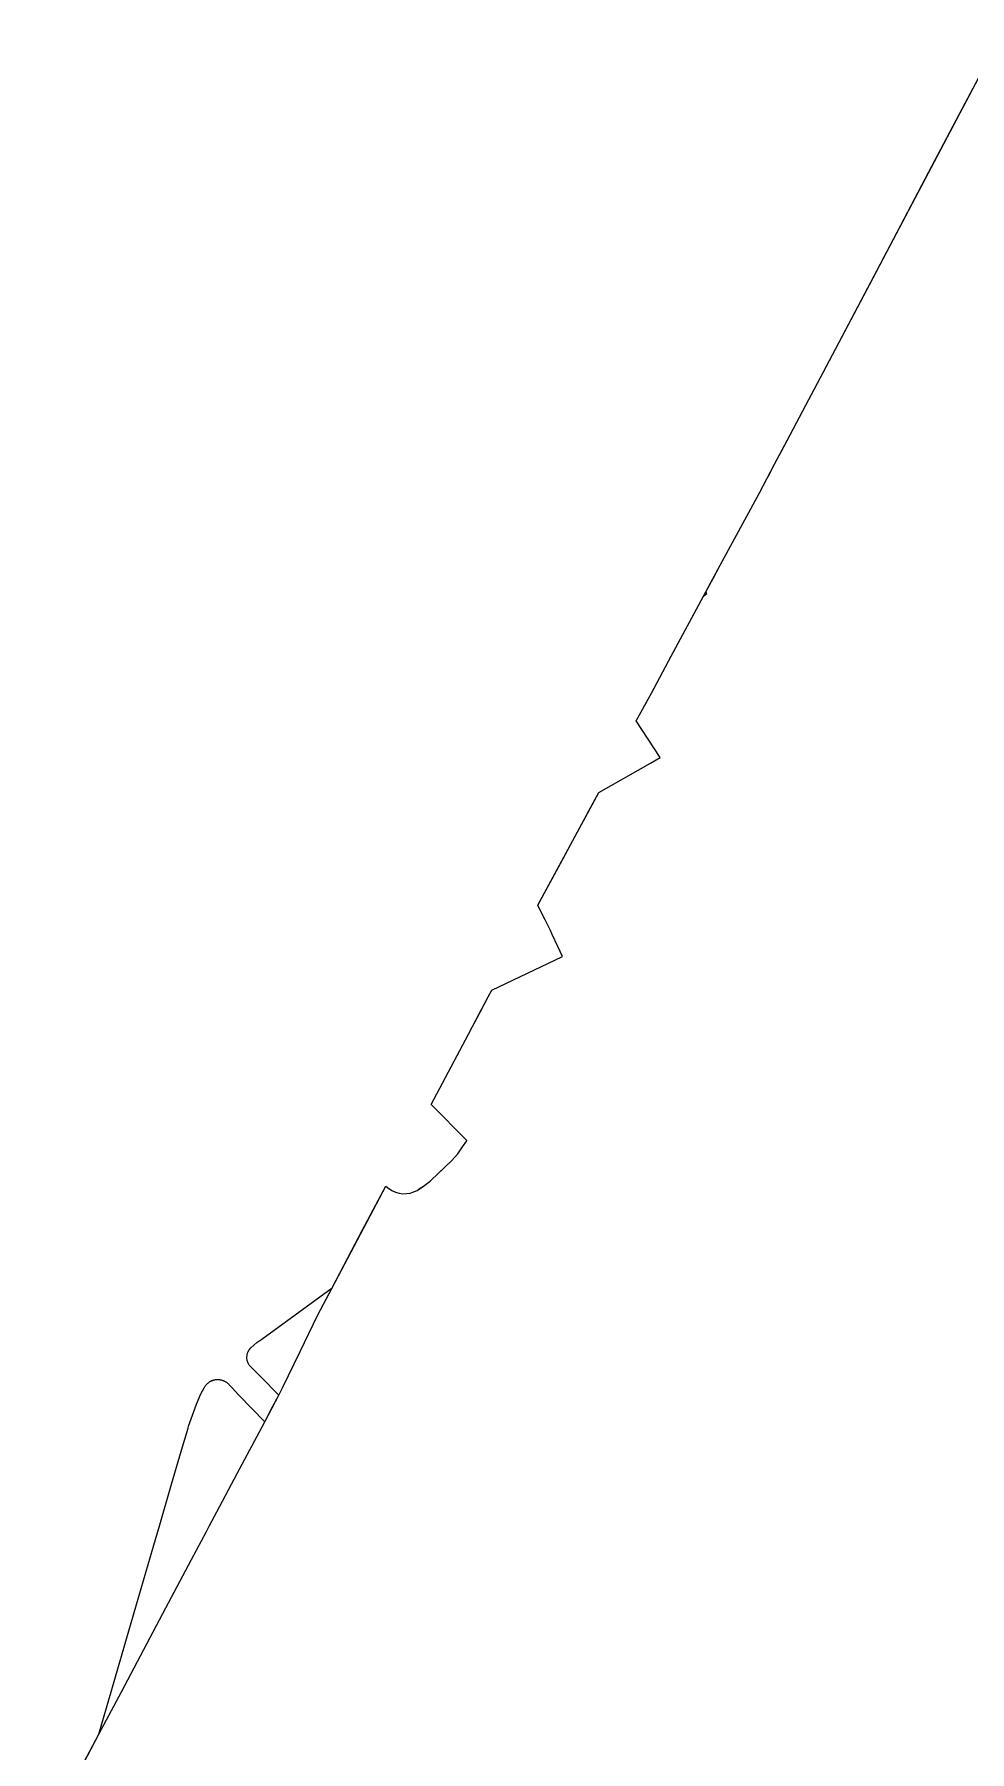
# Model space of a CAD drawing. Header units: inches. Extents: x 11258954 to 11313122, y 3645444 to 3695200.
# Drawn here: x 11267508 to 11269164, y 3663356 to 3666396 of the extents above; entities that cross this region are included whole.
import ezdxf

# ---------------------------------------------------------------- set-up
doc = ezdxf.new("R2010")
doc.units = ezdxf.units.IN
doc.header["$MEASUREMENT"] = 0
for name, color, linetype in [('SchoolBoardDistrict', 253, 'Continuous'), ('SchoolZone_Elementary', 251, 'Continuous'), ('SchoolZone_High', 63, 'Continuous'), ('SchoolZone_Middle', 154, 'Continuous')]:
    doc.layers.add(name, color=color, linetype=linetype)

msp = doc.modelspace()

# ---------------------------------------------------------------- linework, layer by layer
at = {"layer": 'SchoolBoardDistrict'}
msp.add_lwpolyline([(11267568.147, 3663284.7995), (11267622.375, 3663387.125), (11267662.1415, 3663462.158), (11267735.594, 3663600.75), (11267786.383, 3663696.392), (11267812.8115, 3663746.1385), (11267818.196, 3663756.275), (11267831.101, 3663780.5715), (11267867.363, 3663848.834), (11267876.0235, 3663865.1365), (11267915.8495, 3663940.108), (11267916.5315, 3663941.392), (11267929.8455, 3663966.503), (11267940.8125, 3663987.1875), (11267940.8265, 3663987.2135), (11267947.6565, 3664000), (11267978.5005, 3664064.25), (11268009.344, 3664128.5), (11268035.0315, 3664177.125), (11268069.571, 3664242.456), (11268088.594, 3664278.4375), (11268117.2445, 3664332.682), (11268130.1875, 3664357.1875), (11268135.625, 3664352.875), (11268138.422, 3664351.094), (11268141.219, 3664349.3125), (11268147.2815, 3664346.5625), (11268153.6565, 3664344.75), (11268160.219, 3664343.875), (11268166.844, 3664343.9375), (11268173.4065, 3664344.9375), (11268179.75, 3664346.875), (11268181, 3664347.4375), (11268185.594, 3664349.625), (11268191.2345, 3664353.5), (11268196.875, 3664357.375), (11268208.6565, 3664366), (11268224.3235, 3664380.5385), (11268229.642, 3664385.5355), (11268234.961, 3664390.533), (11268246.8115, 3664401.925), (11268257.629, 3664414.261), (11268266.296, 3664426.9565), (11268274.054, 3664437.569), (11268273.75, 3664437.875), (11268210.4065, 3664501.8125), (11268276.5315, 3664626.1875), (11268283.625, 3664639.5), (11268297.198, 3664664.9905), (11268311.8125, 3664692.4375), (11268318, 3664704.0625), (11268442.9375, 3664763.75), (11268434.7815, 3664781.3125), (11268424.9065, 3664802.5), (11268421.625, 3664809.5625), (11268412.1875, 3664828.625), (11268402.5625, 3664848.125), (11268399.4375, 3664854.4375), (11268417.75, 3664888.375), (11268439.469, 3664928.375), (11268461.4375, 3664968.875), (11268485.844, 3665013.75), (11268505.4065, 3665049.8125), (11268507.625, 3665053.875), (11268599.1875, 3665105.9375), (11268616.25, 3665115.6875), (11268573.844, 3665180.875), (11268588.2965, 3665207.3375), (11268600.469, 3665229.625), (11268635.602, 3665295.3975), (11268692.976, 3665401.7015), (11268697.0315, 3665409.1875), (11268709.814, 3665432.754), (11268722.597, 3665456.3205), (11268791.343, 3665583.0605), (11268805.0625, 3665609.0305), (11268807.3695, 3665613.398), (11268818.7815, 3665635), (11268823.5315, 3665644.0625), (11268834.9065, 3665665.5935), (11268846.2815, 3665687.125), (11268873.7815, 3665739.1875), (11268904.5315, 3665797.4375), (11268998.3025, 3665975.02), (11269092.074, 3666152.6025), (11269156.287, 3666274.2075), (11269188.3935, 3666335.01)], dxfattribs=at)
at = {"layer": 'SchoolZone_Elementary'}
msp.add_polyline3d([(11267507.9375, 3663171.1875, 0), (11267622.375, 3663387.125, 0), (11267645.4375, 3663466.5625, 0), (11267674.3125, 3663566.125, 0), (11267689.0315, 3663616.5625, 0), (11267718.0315, 3663715.75, 0), (11267730.3125, 3663757.75, 0), (11267751.094, 3663829.4375, 0), (11267768.719, 3663890.1875, 0), (11267780.125, 3663928.9375, 0), (11267781.125, 3663932.3125, 0), (11267794.875, 3663971.25, 0), (11267802.8295, 3663989.6705, 0), (11267808.6045, 3664000, 0), (11267809.023, 3664000.8255, 0), (11267809.47, 3664001.636, 0), (11267809.945, 3664002.4305, 0), (11267810.447, 3664003.208, 0), (11267810.976, 3664003.9675, 0), (11267811.5315, 3664004.7085, 0), (11267812.112, 3664005.4295, 0), (11267812.717, 3664006.1295, 0), (11267813.3465, 3664006.8085, 0), (11267813.999, 3664007.465, 0), (11267814.6735, 3664008.0985, 0), (11267815.3705, 3664008.708, 0), (11267816.0875, 3664009.293, 0), (11267816.825, 3664009.8525, 0), (11267817.581, 3664010.386, 0), (11267818.3555, 3664010.8935, 0), (11267819.147, 3664011.373, 0), (11267819.955, 3664011.825, 0), (11267820.7775, 3664012.2485, 0), (11267821.615, 3664012.6435, 0), (11267822.4655, 3664013.0085, 0), (11267823.328, 3664013.3445, 0), (11267824.202, 3664013.6495, 0), (11267825.0855, 3664013.9245, 0), (11267825.9785, 3664014.1685, 0), (11267826.8795, 3664014.381, 0), (11267827.787, 3664014.562, 0), (11267828.7005, 3664014.7115, 0), (11267829.619, 3664014.829, 0), (11267830.5405, 3664014.915, 0), (11267831.4645, 3664014.9685, 0), (11267832.39, 3664014.9895, 0), (11267833.3155, 3664014.979, 0), (11267834.24, 3664014.936, 0), (11267835.1625, 3664014.8605, 0), (11267836.082, 3664014.7535, 0), (11267836.997, 3664014.614, 0), (11267837.9065, 3664014.4435, 0), (11267838.81, 3664014.241, 0), (11267839.7055, 3664014.007, 0), (11267840.5925, 3664013.7425, 0), (11267841.4695, 3664013.447, 0), (11267842.336, 3664013.121, 0), (11267843.1905, 3664012.7655, 0), (11267844.032, 3664012.38, 0), (11267844.86, 3664011.966, 0), (11267845.6725, 3664011.523, 0), (11267846.4695, 3664011.0525, 0), (11267847.2495, 3664010.554, 0), (11267848.012, 3664010.029, 0), (11267848.7555, 3664009.4775, 0), (11267849.4795, 3664008.901, 0), (11267850.183, 3664008.2995, 0), (11267850.865, 3664007.6735, 0), (11267851.5245, 3664007.0245, 0), (11267852.1615, 3664006.3525, 0), (11267852.7745, 3664005.6595, 0), (11267858.1565, 3664000, 0), (11267869.6735, 3663988.0445, 0), (11267915.8495, 3663940.108, 0), (11267916.5305, 3663941.3925, 0), (11267940.8125, 3663987.1875, 0), (11267940.8265, 3663987.2135, 0), (11267909.1155, 3664019.661, 0), (11267888.375, 3664040.5625, 0), (11267886.4375, 3664044.125, 0), (11267884.969, 3664048.75, 0), (11267884.4375, 3664053.5625, 0), (11267884.844, 3664058.375, 0), (11267886.1565, 3664063.0625, 0), (11267888.344, 3664067.375, 0), (11267891.344, 3664071.1875, 0), (11267902.1875, 3664080.5625, 0), (11267910.5, 3664086.5625, 0), (11267991.5, 3664145.4375, 0), (11268035.0315, 3664177.125, 0), (11268130.1875, 3664357.1875, 0), (11268135.625, 3664352.875, 0), (11268141.219, 3664349.3125, 0), (11268147.2815, 3664346.5625, 0), (11268153.6565, 3664344.75, 0), (11268160.219, 3664343.875, 0), (11268166.844, 3664343.9375, 0), (11268173.4065, 3664344.9375, 0), (11268179.75, 3664346.875, 0), (11268181, 3664347.4375, 0), (11268185.594, 3664349.625, 0), (11268196.875, 3664357.375, 0), (11268208.6565, 3664366, 0), (11268224.323, 3664380.5385, 0), (11268234.961, 3664390.5325, 0), (11268246.8115, 3664401.925, 0), (11268257.629, 3664414.261, 0), (11268266.296, 3664426.956, 0), (11268274.054, 3664437.569, 0), (11268273.75, 3664437.875, 0), (11268210.4065, 3664501.8125, 0), (11268276.5315, 3664626.1875, 0), (11268283.625, 3664639.5, 0), (11268311.8125, 3664692.4375, 0), (11268318, 3664704.0625, 0), (11268442.9375, 3664763.75, 0), (11268434.7815, 3664781.3125, 0), (11268424.9065, 3664802.5, 0), (11268421.625, 3664809.5625, 0), (11268412.1875, 3664828.625, 0), (11268402.5625, 3664848.125, 0), (11268399.4375, 3664854.4375, 0), (11268507.625, 3665053.875, 0), (11268599.1875, 3665105.9375, 0), (11268616.25, 3665115.6875, 0), (11268573.844, 3665180.875, 0), (11268600.469, 3665229.625, 0), (11268635.602, 3665295.3975, 0), (11268692.976, 3665401.7015, 0), (11268698.875, 3665406.0625, 0), (11268697.0315, 3665409.1875, 0), (11268722.597, 3665456.3205, 0), (11268791.343, 3665583.0605, 0), (11268818.7815, 3665635, 0), (11268823.5315, 3665644.0625, 0), (11268846.2815, 3665687.125, 0), (11268873.7815, 3665739.1875, 0), (11268904.5315, 3665797.4375, 0), (11269220.5, 3666395.8125, 0)], dxfattribs=at)
at = {"layer": 'SchoolZone_High'}
msp.add_polyline3d([(11267507.9375, 3663171.1875, 0), (11267622.375, 3663387.125, 0), (11267645.4375, 3663466.5625, 0), (11267674.3125, 3663566.125, 0), (11267689.0315, 3663616.5625, 0), (11267718.0315, 3663715.75, 0), (11267730.3125, 3663757.75, 0), (11267751.094, 3663829.4375, 0), (11267768.719, 3663890.1875, 0), (11267780.125, 3663928.9375, 0), (11267781.125, 3663932.3125, 0), (11267794.875, 3663971.25, 0), (11267802.8295, 3663989.6705, 0), (11267808.6045, 3664000, 0), (11267809.023, 3664000.8255, 0), (11267809.47, 3664001.636, 0), (11267809.945, 3664002.4305, 0), (11267810.447, 3664003.208, 0), (11267810.976, 3664003.9675, 0), (11267811.5315, 3664004.7085, 0), (11267812.112, 3664005.4295, 0), (11267812.717, 3664006.1295, 0), (11267813.3465, 3664006.8085, 0), (11267813.999, 3664007.465, 0), (11267814.6735, 3664008.0985, 0), (11267815.3705, 3664008.708, 0), (11267816.0875, 3664009.293, 0), (11267816.825, 3664009.8525, 0), (11267817.581, 3664010.386, 0), (11267818.3555, 3664010.8935, 0), (11267819.147, 3664011.373, 0), (11267819.955, 3664011.825, 0), (11267820.7775, 3664012.2485, 0), (11267821.615, 3664012.6435, 0), (11267822.4655, 3664013.0085, 0), (11267823.328, 3664013.3445, 0), (11267824.202, 3664013.6495, 0), (11267825.0855, 3664013.9245, 0), (11267825.9785, 3664014.1685, 0), (11267826.8795, 3664014.381, 0), (11267827.787, 3664014.562, 0), (11267828.7005, 3664014.7115, 0), (11267829.619, 3664014.829, 0), (11267830.5405, 3664014.915, 0), (11267831.4645, 3664014.9685, 0), (11267832.39, 3664014.9895, 0), (11267833.3155, 3664014.979, 0), (11267834.24, 3664014.936, 0), (11267835.1625, 3664014.8605, 0), (11267836.082, 3664014.7535, 0), (11267836.997, 3664014.614, 0), (11267837.9065, 3664014.4435, 0), (11267838.81, 3664014.241, 0), (11267839.7055, 3664014.007, 0), (11267840.5925, 3664013.7425, 0), (11267841.4695, 3664013.447, 0), (11267842.336, 3664013.121, 0), (11267843.1905, 3664012.7655, 0), (11267844.032, 3664012.38, 0), (11267844.86, 3664011.966, 0), (11267845.6725, 3664011.523, 0), (11267846.4695, 3664011.0525, 0), (11267847.2495, 3664010.554, 0), (11267848.012, 3664010.029, 0), (11267848.7555, 3664009.4775, 0), (11267849.4795, 3664008.901, 0), (11267850.183, 3664008.2995, 0), (11267850.865, 3664007.6735, 0), (11267851.5245, 3664007.0245, 0), (11267852.1615, 3664006.3525, 0), (11267852.7745, 3664005.6595, 0), (11267858.1565, 3664000, 0), (11267869.6735, 3663988.0445, 0), (11267915.8495, 3663940.108, 0), (11267916.5305, 3663941.3925, 0), (11267940.8125, 3663987.1875, 0), (11267940.8265, 3663987.2135, 0), (11267909.1155, 3664019.661, 0), (11267888.375, 3664040.5625, 0), (11267886.4375, 3664044.125, 0), (11267884.969, 3664048.75, 0), (11267884.4375, 3664053.5625, 0), (11267884.844, 3664058.375, 0), (11267886.1565, 3664063.0625, 0), (11267888.344, 3664067.375, 0), (11267891.344, 3664071.1875, 0), (11267902.1875, 3664080.5625, 0), (11267910.5, 3664086.5625, 0), (11267991.5, 3664145.4375, 0), (11268035.0315, 3664177.125, 0), (11268130.1875, 3664357.1875, 0), (11268135.625, 3664352.875, 0), (11268141.219, 3664349.3125, 0), (11268147.2815, 3664346.5625, 0), (11268153.6565, 3664344.75, 0), (11268160.219, 3664343.875, 0), (11268166.844, 3664343.9375, 0), (11268173.4065, 3664344.9375, 0), (11268179.75, 3664346.875, 0), (11268181, 3664347.4375, 0), (11268185.594, 3664349.625, 0), (11268196.875, 3664357.375, 0), (11268208.6565, 3664366, 0), (11268224.323, 3664380.5385, 0), (11268234.961, 3664390.5325, 0), (11268246.8115, 3664401.925, 0), (11268257.629, 3664414.261, 0), (11268266.296, 3664426.956, 0), (11268274.054, 3664437.569, 0), (11268273.75, 3664437.875, 0), (11268210.4065, 3664501.8125, 0), (11268276.5315, 3664626.1875, 0), (11268283.625, 3664639.5, 0), (11268311.8125, 3664692.4375, 0), (11268318, 3664704.0625, 0), (11268442.9375, 3664763.75, 0), (11268434.7815, 3664781.3125, 0), (11268424.9065, 3664802.5, 0), (11268421.625, 3664809.5625, 0), (11268412.1875, 3664828.625, 0), (11268402.5625, 3664848.125, 0), (11268399.4375, 3664854.4375, 0), (11268507.625, 3665053.875, 0), (11268599.1875, 3665105.9375, 0), (11268616.25, 3665115.6875, 0), (11268573.844, 3665180.875, 0), (11268600.469, 3665229.625, 0), (11268635.602, 3665295.3975, 0), (11268692.976, 3665401.7015, 0), (11268698.875, 3665406.0625, 0), (11268697.0315, 3665409.1875, 0), (11268722.597, 3665456.3205, 0), (11268791.343, 3665583.0605, 0), (11268818.7815, 3665635, 0), (11268823.5315, 3665644.0625, 0), (11268846.2815, 3665687.125, 0), (11268873.7815, 3665739.1875, 0), (11268904.5315, 3665797.4375, 0), (11269220.5, 3666395.8125, 0)], dxfattribs=at)
at = {"layer": 'SchoolZone_Middle'}
msp.add_polyline3d([(11267507.9375, 3663171.1875, 0), (11267622.375, 3663387.125, 0), (11267645.4375, 3663466.5625, 0), (11267674.3125, 3663566.125, 0), (11267689.0315, 3663616.5625, 0), (11267718.0315, 3663715.75, 0), (11267730.3125, 3663757.75, 0), (11267751.094, 3663829.4375, 0), (11267768.719, 3663890.1875, 0), (11267780.125, 3663928.9375, 0), (11267781.125, 3663932.3125, 0), (11267794.875, 3663971.25, 0), (11267802.8295, 3663989.6705, 0), (11267808.6045, 3664000, 0), (11267809.023, 3664000.8255, 0), (11267809.47, 3664001.636, 0), (11267809.945, 3664002.4305, 0), (11267810.447, 3664003.208, 0), (11267810.976, 3664003.9675, 0), (11267811.5315, 3664004.7085, 0), (11267812.112, 3664005.4295, 0), (11267812.717, 3664006.1295, 0), (11267813.3465, 3664006.8085, 0), (11267813.999, 3664007.465, 0), (11267814.6735, 3664008.0985, 0), (11267815.3705, 3664008.708, 0), (11267816.0875, 3664009.293, 0), (11267816.825, 3664009.8525, 0), (11267817.581, 3664010.386, 0), (11267818.3555, 3664010.8935, 0), (11267819.147, 3664011.373, 0), (11267819.955, 3664011.825, 0), (11267820.7775, 3664012.2485, 0), (11267821.615, 3664012.6435, 0), (11267822.4655, 3664013.0085, 0), (11267823.328, 3664013.3445, 0), (11267824.202, 3664013.6495, 0), (11267825.0855, 3664013.9245, 0), (11267825.9785, 3664014.1685, 0), (11267826.8795, 3664014.381, 0), (11267827.787, 3664014.562, 0), (11267828.7005, 3664014.7115, 0), (11267829.619, 3664014.829, 0), (11267830.5405, 3664014.915, 0), (11267831.4645, 3664014.9685, 0), (11267832.39, 3664014.9895, 0), (11267833.3155, 3664014.979, 0), (11267834.24, 3664014.936, 0), (11267835.1625, 3664014.8605, 0), (11267836.082, 3664014.7535, 0), (11267836.997, 3664014.614, 0), (11267837.9065, 3664014.4435, 0), (11267838.81, 3664014.241, 0), (11267839.7055, 3664014.007, 0), (11267840.5925, 3664013.7425, 0), (11267841.4695, 3664013.447, 0), (11267842.336, 3664013.121, 0), (11267843.1905, 3664012.7655, 0), (11267844.032, 3664012.38, 0), (11267844.86, 3664011.966, 0), (11267845.6725, 3664011.523, 0), (11267846.4695, 3664011.0525, 0), (11267847.2495, 3664010.554, 0), (11267848.012, 3664010.029, 0), (11267848.7555, 3664009.4775, 0), (11267849.4795, 3664008.901, 0), (11267850.183, 3664008.2995, 0), (11267850.865, 3664007.6735, 0), (11267851.5245, 3664007.0245, 0), (11267852.1615, 3664006.3525, 0), (11267852.7745, 3664005.6595, 0), (11267858.1565, 3664000, 0), (11267869.6735, 3663988.0445, 0), (11267915.8495, 3663940.108, 0), (11267916.5305, 3663941.3925, 0), (11267940.8125, 3663987.1875, 0), (11267940.8265, 3663987.2135, 0), (11267909.1155, 3664019.661, 0), (11267888.375, 3664040.5625, 0), (11267886.4375, 3664044.125, 0), (11267884.969, 3664048.75, 0), (11267884.4375, 3664053.5625, 0), (11267884.844, 3664058.375, 0), (11267886.1565, 3664063.0625, 0), (11267888.344, 3664067.375, 0), (11267891.344, 3664071.1875, 0), (11267902.1875, 3664080.5625, 0), (11267910.5, 3664086.5625, 0), (11267991.5, 3664145.4375, 0), (11268035.0315, 3664177.125, 0), (11268130.1875, 3664357.1875, 0), (11268135.625, 3664352.875, 0), (11268141.219, 3664349.3125, 0), (11268147.2815, 3664346.5625, 0), (11268153.6565, 3664344.75, 0), (11268160.219, 3664343.875, 0), (11268166.844, 3664343.9375, 0), (11268173.4065, 3664344.9375, 0), (11268179.75, 3664346.875, 0), (11268181, 3664347.4375, 0), (11268185.594, 3664349.625, 0), (11268196.875, 3664357.375, 0), (11268208.6565, 3664366, 0), (11268224.323, 3664380.5385, 0), (11268234.961, 3664390.5325, 0), (11268246.8115, 3664401.925, 0), (11268257.629, 3664414.261, 0), (11268266.296, 3664426.956, 0), (11268274.054, 3664437.569, 0), (11268273.75, 3664437.875, 0), (11268210.4065, 3664501.8125, 0), (11268276.5315, 3664626.1875, 0), (11268283.625, 3664639.5, 0), (11268311.8125, 3664692.4375, 0), (11268318, 3664704.0625, 0), (11268442.9375, 3664763.75, 0), (11268434.7815, 3664781.3125, 0), (11268424.9065, 3664802.5, 0), (11268421.625, 3664809.5625, 0), (11268412.1875, 3664828.625, 0), (11268402.5625, 3664848.125, 0), (11268399.4375, 3664854.4375, 0), (11268507.625, 3665053.875, 0), (11268599.1875, 3665105.9375, 0), (11268616.25, 3665115.6875, 0), (11268573.844, 3665180.875, 0), (11268600.469, 3665229.625, 0), (11268635.602, 3665295.3975, 0), (11268692.976, 3665401.7015, 0), (11268698.875, 3665406.0625, 0), (11268697.0315, 3665409.1875, 0), (11268722.597, 3665456.3205, 0), (11268791.343, 3665583.0605, 0), (11268818.7815, 3665635, 0), (11268823.5315, 3665644.0625, 0), (11268846.2815, 3665687.125, 0), (11268873.7815, 3665739.1875, 0), (11268904.5315, 3665797.4375, 0), (11269220.5, 3666395.8125, 0)], dxfattribs=at)

doc.saveas('drawing.dxf')
